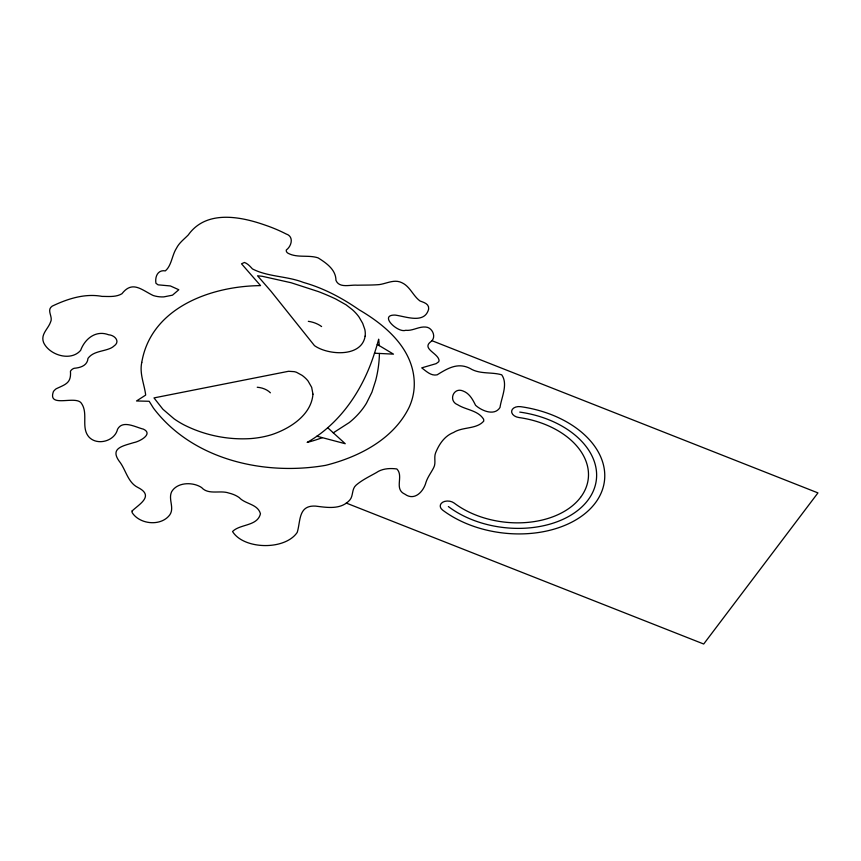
<?xml version="1.0" encoding="UTF-8"?>
<svg xmlns="http://www.w3.org/2000/svg" width="861" height="861" viewBox="0 0 861 861"><rect width="100%" height="100%" fill="white"/><g stroke="black" fill="none" stroke-linecap="round" stroke-linejoin="round"><path stroke-width="1.29" d="M322.326 437.657A123.887 83.216 6.7 0 1 307.151 442.414C340.525 423.418 362.976 389.549 374.395 353.473C375.988 348.759 377.441 344.013 378.646 339.191C378.905 341.311 379.098 343.453 379.217 345.595M333.293 432.825L349.286 422.547A122.908 82.559 6.7 0 0 366.474 403.185L371.93 392.185L375.611 380.723A258.849 173.879 6.7 0 0 379.421 353.451M374.492 353.204L393.477 354.14L377.247 344.411M316.848 436.204L345.239 443.716L327.74 427.756M431.974 340.698L817.95 492.901L703.706 644.017L346.24 503.061M257.235 387.246A16.553 11.118 6.7 0 1 270.397 392.81M308.324 321.325A22.332 15.003 6.7 0 1 321.605 326.556M519.764 412.096A86.767 58.279 6.7 0 1 587.869 500.263A86.767 58.279 6.7 0 1 448.355 506.548M132.099 510.96L132.099 512.553C139.643 524.446 160.727 526.674 169.66 515.05C174.805 507.936 167.981 499.283 171.651 491.717C177.323 481.977 192.972 481.805 201.582 487.53C208.523 495.29 220.255 489.898 228.983 493.095A22.773 15.294 6.7 0 1 239.229 497.593C245.374 504.298 257.73 503.857 260.452 513.748C257.461 526.448 240.09 523.8 232.545 531.528C243.685 549.609 284.883 550.577 297.206 532.421C300.726 521.282 298.046 505.041 315.578 506.107C327.148 507.527 340.848 509.97 349.738 500.101C353.516 495.893 351.514 489.091 356.067 485.173C362.126 479.954 369.444 476.51 376.375 472.603C382.219 468.459 390.076 468.061 396.824 468.954C404.11 476.198 393.488 489.091 404.993 494.225C414.679 501.296 423.666 491.33 425.98 482.3C427.691 477.026 431.135 472.657 433.621 467.792C436.29 463.078 433.643 457.621 435.612 452.811C439.11 444.201 444.534 435.978 453.596 432.47C462.734 426.615 476.553 429.456 483.764 421.083L483.624 419.242C477.92 410.191 466.027 410.03 457.665 404.735C448 400.978 453.413 386.869 462.938 390.969C469.493 393.305 472.732 399.579 475.563 405.294C481.697 410.826 494.515 416.304 499.993 407.501C501.489 397.125 508.291 384.2 501.715 374.815C492.115 371.974 481.439 374.18 472.076 369.563C458.924 361.512 448.312 367.948 437.13 374.836C430.974 376.182 426.227 371.166 421.718 367.862L436.172 363.633L438.712 361.76L439.067 360.544C438.475 353.258 421.223 348.813 430.855 341.666C436.839 337.372 432.47 327.374 425.689 327.051C418.747 326.373 412.634 331.119 405.649 330.301C397.879 333.207 378.313 314.728 395.038 315.072C406.048 316.482 424.634 324.317 428.67 309.056C429.219 303.804 423.935 302.469 420.071 301.016C412.989 295.893 410.116 286.39 401.753 282.656C394.327 278.996 386.804 283.527 379.378 284.582C372.06 285.228 364.687 285.013 357.347 285.217C350.524 284.485 339.406 288.639 335.951 280.385C335.973 269.644 326.254 263.003 318.107 257.88C308.453 254.641 297.303 258.214 288.037 253.242A4.832 3.25 6.7 0 1 286.347 249.948C291.675 246.074 294.139 236.42 286.056 233.934A119.442 80.234 6.7 0 0 264.844 225.012C239.982 216.294 206.037 209.847 188.258 234.978C184.125 239.197 179.142 242.824 176.473 248.248C171.963 255.136 171.662 265.586 165.334 270.881C157.746 269.536 154.786 276.844 155.959 283.301L158.09 284.84L170.36 285.949L178.808 289.737L172.491 295.172L163.848 296.884A20.018 13.453 6.7 0 1 153.236 295.517C141.71 290.028 132.433 280.137 121.95 293.73C115.923 297.325 108.766 296.399 102.072 296.399C84.873 293.17 67.524 298.821 52.177 306.15C46.042 310.347 53.457 316.826 50.508 322.186C48.087 329.053 40.381 334.251 43.588 342.538C49.26 355.055 70.742 361.889 80.643 350.352C84.884 338.803 95.808 329.871 108.604 334.768C114.739 335.133 120.744 341.58 113.91 346.079A15.939 10.698 6.7 0 1 109.595 348.662C102.341 351.568 92.999 351.514 87.994 358.359C87.391 365.699 80.407 367.744 74.111 368.293A9.127 6.124 6.7 0 0 70.451 371.295C71.398 383.21 65.49 384.35 56.169 388.774A23.043 15.476 6.7 0 0 53.447 391.475C47.226 408.469 75.133 395.21 81.16 402.959C88.78 413.119 80.557 427.562 88.995 437.065C97.347 446.02 114.836 441.112 117.537 429.305C122.574 419.587 135.704 427.304 143.464 429.165C153.689 434.019 139.428 441.65 133.735 442.619C122.327 446.17 108.82 448.226 120.368 462.755C126.029 470.881 128.246 482.644 137.728 487.38C154.668 495.85 139.514 503.943 132.099 510.96M312.952 394.155C311.338 414.959 290.189 428.38 272.184 434.504A75.144 50.476 6.7 0 1 251.003 438.561C227.939 440.089 204.412 435.279 183.813 424.785A79.642 53.5 6.7 0 1 174.019 418.78L162.901 409.244L153.99 397.911L288.543 371.285L294.204 371.651A16.542 11.118 6.7 0 1 296.475 372.286L302.114 375.374A35.581 23.904 6.7 0 1 308.055 380.992L311.671 387.332L312.952 394.155M141.764 362.427C139.321 373.62 144.433 384.458 145.681 395.081L136.522 400.968L149.179 401.28L153.473 408.146C192.584 459.849 264.209 475.993 325.716 465.327C358.951 456.954 393.649 439.261 409.233 407.07A122.262 82.118 6.7 0 0 414.152 380.088C411.978 347.736 385.168 325.017 359.069 309.766C342.011 297.928 323.488 288.058 303.406 282.43C287.004 275.972 268.126 277.027 252.456 268.933C250.099 266.35 247.85 263.703 244.449 262.465L241.521 263.8L260.56 285.626C211.031 285.992 150.966 307.657 141.764 362.427M365.118 336.177C361.62 357.832 327.643 355.109 314.469 345.627L271.097 291.395L257.557 275.8L261.83 276.23A9.084 6.102 6.7 0 1 262.422 276.327L291.104 282.742L318.419 291.599A190.023 127.643 6.7 0 1 335.768 299.015L346.057 304.805L352.44 309.745A56.934 38.239 6.7 0 1 359.112 317.149L362.685 323.338L364.827 329.472A41.705 28.015 6.7 0 1 365.118 336.177M580.562 497.378A78.599 52.79 6.7 0 0 518.86 417.52A8.169 5.489 6.7 0 1 511.671 410.966A8.169 5.489 6.7 0 1 520.657 406.683A94.936 63.768 6.7 0 1 595.188 503.147A94.936 63.768 6.7 0 1 442.532 510.024A8.169 5.489 6.7 0 1 442.672 502.243A8.169 5.489 6.7 0 1 454.177 503.072A78.599 52.79 6.7 0 0 580.562 497.378"/></g></svg>
